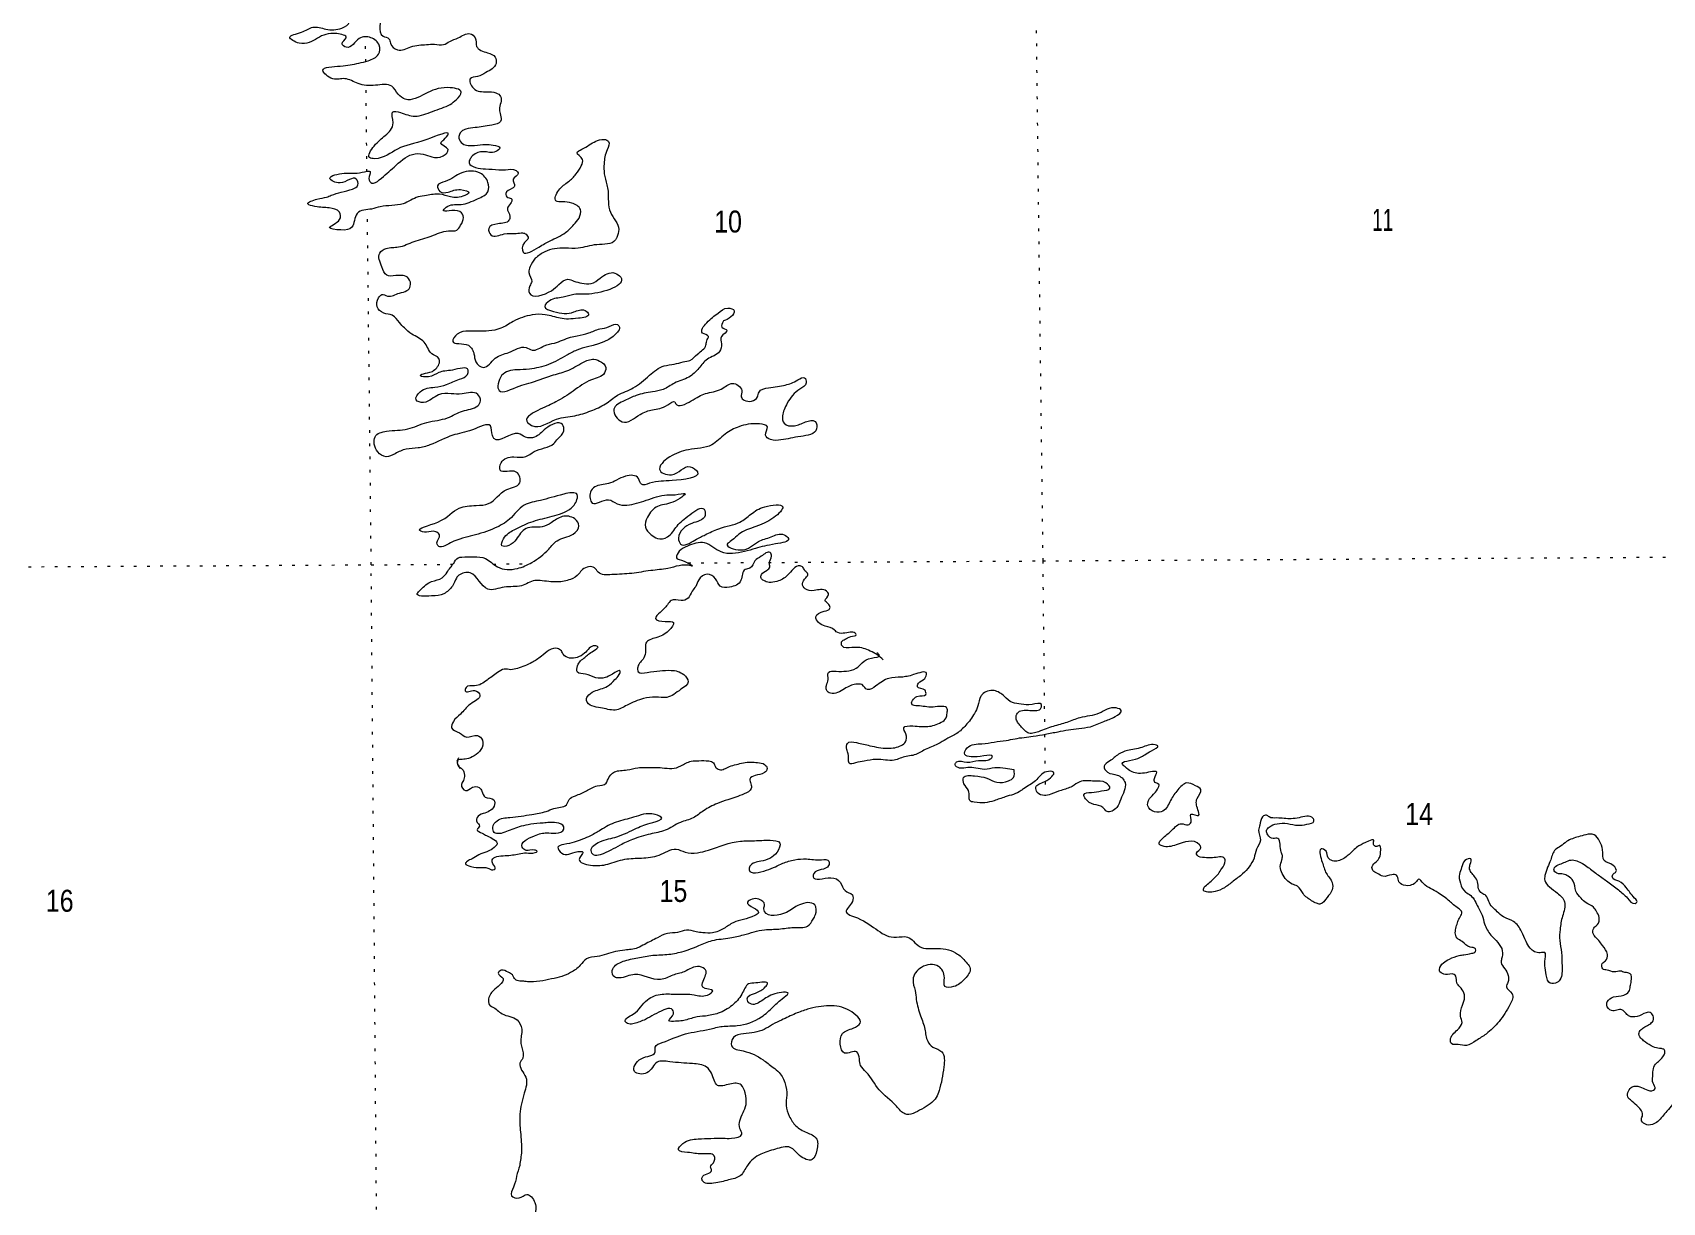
# Model space of a CAD drawing. Header units: feet. Extents: x 248627 to 501257, y -181930 to 5472.
# Drawn here: x 391072 to 404040, y -163348 to -154041 of the extents above; entities that cross this region are included whole.
import ezdxf

# ---------------------------------------------------------------- set-up
doc = ezdxf.new("R2010")
doc.units = ezdxf.units.FT
doc.header["$LTSCALE"] = 70
doc.linetypes.add('DOTTED', pattern=[1.5, 0.3, -1.2])
doc.layers.add('39', color=7, linetype='Continuous', lineweight=13)
doc.layers.add('7', color=7, linetype='DOTTED', lineweight=13)

msp = doc.modelspace()

# ---------------------------------------------------------------- linework, layer by layer
at = {"layer": '39'}
for points in [[(391892.88, -152900.08), (391784.67, -152936.05), (391686.05, -152960.11), (391529.07, -152988.13), (391438.56, -152883.36), (391430.55, -152778.67), (391340.01, -152734.29), (391217.26, -152722.08), (391084.43, -152760.2), (390951.57, -152860.72), (390840.85, -152957.24), (390691.89, -153039.63), (390544.96, -153101.89), (390506.71, -153152.18), (390558.99, -153244.84), (390472.46, -153226.63), (390345.71, -153172.15), (390158.51, -153270.61), (389888.8, -153383.07), (389623.15, -153431.12), (389494.31, -153535.67), (389534.53, -153602.15), (389719.68, -153580.19), (389912.87, -153572.33), (389854.47, -153666.89), (389635.09, -153743.17), (389472.05, -153815.48), (389250.69, -153817.27), (389131.93, -153875.53), (389210.38, -153962.18), (389196.28, -153988.33), (389087.63, -153945.95), (389083.66, -153821.13), (388958.89, -153827.04), (388870.3, -153927.61), (388787.79, -153919.47), (388765.68, -153865.1), (388620.76, -153939.44), (388602.62, -153993.77), (388632.79, -154036.08), (388709.25, -154064.34), (388755.51, -154114.72), (388685.06, -154171.01), (388558.24, -154263.49), (388365.04, -154271.35), (388246.31, -154273.24), (388216.14, -154228.92), (388314.8, -154122.32), (388393.33, -154001.61), (388433.64, -153860.73), (388590.7, -153645.48), (388717.53, -153532.88), (388854.41, -153432.36), (389003.37, -153335.87), (389150.3, -153267.58), (389254.98, -153191.18), (389365.69, -153116.81), (389458.28, -153068.58), (389512.64, -153022.34), (389486.49, -152982.05), (389408.01, -152985.99), (389490.55, -152901.52), (389641.52, -152815.11), (389824.67, -152756.91), (389975.63, -152690.63), (390046.04, -152747.07), (389961.48, -152845.63), (389798.45, -152909.89), (389711.9, -152937.98), (389589.1, -153036.51), (389550.85, -153088.81), (389508.55, -153165.27), (389653.46, -153127.16), (389806.44, -153034.71), (389945.31, -152998.61), (390156.63, -152958.56), (390317.62, -152958.73), (390532.96, -152934.79), (390702.03, -152864.5), (390871.11, -152784.14), (391044.21, -152685.67), (391114.67, -152641.45), (391185.1, -152631.46), (391293.76, -152665.79), (391452.78, -152565.29), (391599.71, -152517.13), (391718.44, -152513.22), (391806.99, -152487.14), (391819.02, -152599.89), (391802.89, -152672.34), (391923.62, -152714.74), (392002.06, -152815.48), (391989.96, -152873.85), (391963.78, -152902.01)], [(393771.17, -153059.36), (393801.04, -153052.83), (393915.75, -153042.88), (394020.39, -153049.03), (394100.87, -153091.39), (394183.35, -153141.8), (394300.08, -153129.84), (394408.76, -153099.75), (394459.08, -153065.58), (394555.71, -152995.21), (394646.29, -152942.96), (394682.5, -152971.18), (394634.17, -153039.58), (394475.15, -153138.07), (394410.75, -153160.15), (394378.53, -153212.46), (394350.32, -153282.89), (394201.38, -153333.07), (394102.77, -153347.06), (394034.35, -153346.99), (394002.15, -153338.91), (394008.21, -153294.62), (394002.19, -153250.33), (393947.86, -153248.26), (393917.65, -153294.53), (393909.58, -153358.94), (393792.83, -153411.17), (393746.53, -153459.44), (393772.67, -153511.81), (393837.07, -153503.82), (393889.39, -153497.83), (393901.45, -153528.04), (394008.12, -153510.03), (394094.65, -153512.13), (394138.91, -153548.41), (394112.73, -153586.64), (394076.48, -153657.06), (394080.48, -153707.39), (394169.03, -153689.36), (394245.53, -153633.07), (394277.75, -153586.8), (394269.72, -153524.39), (394281.83, -153451.92), (394436.8, -153405.78), (394561.59, -153355.57), (394650.16, -153309.36), (394742.75, -153257.11), (394867.53, -153225.03), (394815.18, -153303.49), (394752.77, -153357.78), (394734.64, -153389.97), (394786.96, -153398.08), (394863.45, -153347.83), (394948, -153295.57), (395024.48, -153261.42), (395123.1, -153245.42), (395155.29, -153251.49), (395167.35, -153289.75), (395090.85, -153366.17), (394998.26, -153400.3), (394893.6, -153432.41), (394778.89, -153444.37), (394688.33, -153450.32), (394593.74, -153472.37), (394539.4, -153492.45), (394470.96, -153520.56), (394454.85, -153560.81), (394491.06, -153597.08), (394563.5, -153597.16), (394674.19, -153591.23), (394678.2, -153613.38), (394609.77, -153631.43), (394557.45, -153643.45), (394527.25, -153667.58), (394593.63, -153738.11), (394619.78, -153768.33), (394595.61, -153802.53), (394551.34, -153808.53), (394515.12, -153796.41), (394495.01, -153768.21), (394470.88, -153723.89), (394446.74, -153697.7), (394366.24, -153697.61), (394279.7, -153731.75), (394237.41, -153794.12), (394239.42, -153806.2), (394110.62, -153826.2), (394007.97, -153848.24), (393925.46, -153868.29), (393859.03, -153910.5), (393834.85, -153988.99), (393860.98, -154069.54), (393907.25, -154089.72), (393919.31, -154123.95), (393975.64, -154178.37), (394082.3, -154154.31), (394207.08, -154136.32)], [(393999.57, -154675.64), (394114.27, -154705.95), (394255.15, -154667.84), (394394.03, -154611.62), (394444.36, -154573.42), (394482.62, -154515.07), (394375.97, -154478.73), (394194.84, -154528.88), (394037.85, -154570.99), (393981.52, -154530.67), (393931.24, -154468.21), (393800.44, -154460.03), (393661.59, -154445.8), (393556.96, -154407.44), (393460.37, -154407.35), (393381.91, -154340.83), (393520.78, -154306.75), (393599.27, -154296.76), (393742.16, -154264.7), (393824.69, -154212.44), (393830.76, -154141.98), (393764.38, -154081.52), (393671.8, -154087.47), (393567.13, -154157.82), (393534.94, -154129.6), (393567.16, -154083.33), (393492.72, -154049.04), (393339.76, -154085.12), (393192.84, -154125.23), (393118.4, -154076.84), (393210.99, -154038.69), (393301.56, -153998.51), (393404.19, -154012.71), (393532.98, -154004.79), (393593.38, -153954.52), (393559.19, -153892.08), (393418.33, -153871.8), (393386.14, -153863.72), (393289.55, -153849.53), (393164.77, -153875.57), (393042.01, -153881.49), (392967.56, -153861.28), (393017.91, -153766.71), (393162.82, -153736.66), (393269.5, -153684.43), (393289.63, -153650.23), (393150.79, -153627.94), (393036.08, -153643.93), (392967.67, -153617.69), (392774.46, -153663.8), (392730.2, -153613.42), (392812.72, -153585.32), (392844.94, -153539.05), (392871.14, -153460.57), (392951.67, -153382.13), (393016.06, -153380.19), (393064.33, -153442.64), (393104.59, -153428.59), (393243.5, -153293.85), (393328.05, -153223.48), (393426.67, -153189.35), (393569.57, -153141.18), (393716.5, -153086.97)], [(394207.08, -154136.32), (394269.47, -154132.36), (394341.91, -154136.46), (394392.23, -154110.34), (394458.65, -154082.22), (394553.25, -154050.11), (394593.48, -154082.36), (394605.53, -154150.82), (394692.04, -154201.23), (394752.4, -154235.52), (394760.42, -154285.85), (394679.9, -154358.25), (394611.46, -154390.39), (394555.11, -154408.45), (394579.22, -154482.96), (394687.88, -154511.25), (394758.31, -154519.38), (394796.53, -154549.61), (394786.43, -154652.28), (394794.46, -154696.57), (394796.45, -154746.9), (394726, -154777.03), (394593.18, -154797.03), (394520.73, -154809.03), (394484.5, -154827.12), (394464.35, -154881.45), (394492.5, -154923.75), (394589.09, -154937.94), (394675.63, -154929.98), (394738.01, -154936.08), (394790.32, -154958.28), (394758.11, -154986.43), (394659.51, -154988.34), (394574.97, -155018.46), (394570.95, -155022.48), (394554.84, -155044.61), (394544.76, -155076.81), (394595.06, -155113.1), (394675.55, -155125.26), (394782.2, -155131.4), (394834.52, -155131.46), (394919.04, -155137.58), (394937.14, -155161.76), (394896.87, -155208.02), (394906.91, -155262.38), (394890.81, -155278.47), (394836.45, -155320.69), (394854.55, -155352.92), (394884.73, -155365.03), (394874.66, -155401.26), (394850.49, -155437.47), (394870.59, -155503.93), (394862.53, -155534.11), (394773.97, -155562.21), (394701.51, -155600.39), (394719.6, -155650.73), (394824.24, -155642.79), (394920.84, -155638.86), (394971.15, -155634.88), (394999.32, -155644.98), (395015.41, -155675.19), (394985.21, -155711.4), (394975.11, -155787.89), (395099.9, -155747.75), (395190.48, -155697.51), (395313.26, -155631.2), (395379.7, -155568.86), (395419.97, -155516.56), (395432.07, -155448.12), (395361.66, -155397.72), (395287.2, -155387.58), (395236.9, -155379.48), (395259.07, -155294.95), (395335.57, -155226.58), (395395.97, -155168.26), (395438.25, -155099.85), (395448.34, -155049.54), (395404.09, -154995.14), (395442.34, -154969), (395553.04, -154904.69), (395619.46, -154890.67), (395655.68, -154906.81), (395643.57, -154973.23), (395619.38, -155083.93), (395621.36, -155164.46), (395641.44, -155251.05), (395651.48, -155303.4), (395653.46, -155385.94), (395669.52, -155470.51), (395735.87, -155607.47), (395719.75, -155669.86), (395709.68, -155689.98), (395560.74, -155728.08), (395413.83, -155756.12), (395309.18, -155756.01), (395148.18, -155784.03), (395071.69, -155836.3)], [(394254.27, -156737.37), (394308.63, -156668.98), (394304.63, -156632.74), (394248.29, -156596.44), (394216.11, -156550.11), (394187.96, -156503.78), (394089.38, -156439.26), (394031.04, -156390.88), (393992.82, -156348.57), (393934.49, -156290.13), (393866.08, -156271.94), (393813.78, -156221.56), (393825.88, -156151.11), (393850.04, -156124.96), (393896.32, -156137.09), (393990.91, -156113.02), (394051.29, -156092.95), (394077.47, -156058.76), (394063.41, -155996.33), (393962.8, -155974.09), (393890.35, -155972), (393852.15, -155905.53), (393834.08, -155794.79), (393884.41, -155758.6), (393983.02, -155746.62), (394107.81, -155702.46), (394244.67, -155660.32), (394381.53, -155618.18), (394447.94, -155612.21), (394478.14, -155573.99), (394500.3, -155511.6), (394472.15, -155465.27), (394341.35, -155453.06), (394375.57, -155422.9), (394482.24, -155408.92), (394613.06, -155362.74), (394695.59, -155306.46), (394695.62, -155233.99), (394633.27, -155159.44), (394486.37, -155157.27), (394355.53, -155225.59), (394295.15, -155259.75), (394313.24, -155304.06), (394377.63, -155310.17), (394478.26, -155290.14), (394544.66, -155316.37), (394512.45, -155336.47), (394397.74, -155348.44), (394311.22, -155326.2), (394206.57, -155336.16), (394140.15, -155348.18), (394021.4, -155402.41), (393838.26, -155426.38), (393769.83, -155444.43), (393707.45, -155452.42), (393655.11, -155480.55), (393612.81, -155589.22), (393524.25, -155611.28), (393435.71, -155591.06), (393514.22, -155528.73), (393514.25, -155468.33), (393431.75, -155436.04), (393319.07, -155423.85), (393262.73, -155403.66), (393335.19, -155365.48), (393411.67, -155349.45), (393447.9, -155335.4), (393528.4, -155309.31), (393618.97, -155285.24), (393661.25, -155253.07), (393647.18, -155206.76), (393518.37, -155236.82), (393437.89, -155200.51), (393552.62, -155160.36), (393693.49, -155152.45), (393757.89, -155146.47), (393747.8, -155200.82), (393771.93, -155239.09), (393830.3, -155212.98), (393949.08, -155110.43), (394096.03, -155009.92), (394180.55, -155007.99), (394248.96, -155030.21), (394339.52, -155022.25), (394377.78, -154971.95), (394321.45, -154919.56), (394343.6, -154893.41), (394379.84, -154849.15), (394208.77, -154891.26), (393975.3, -154967.52), (393794.15, -155043.84), (393753.91, -155035.75), (393790.17, -154943.18), (393878.75, -154858.71), (393941.18, -154758.12), (393937.19, -154673.56), (393999.57, -154675.64)], [(395071.69, -155836.3), (395031.41, -155902.69), (395021.33, -155948.99), (395043.43, -156021.48), (395029.33, -156055.69), (395025.28, -156114.07), (395200.37, -156094.11), (395260.76, -156043.85), (395331.21, -156003.65), (395379.5, -156017.79), (395441.88, -156033.96), (395516.34, -156038.06), (395588.8, -155993.85), (395705.54, -155953.7), (395751.81, -155985.96), (395500.2, -156120.59), (395379.46, -156124.49), (395292.92, -156146.55), (395184.24, -156174.62), (395147.99, -156218.88), (395216.4, -156259.21), (395379.4, -156263.4), (395467.95, -156251.41), (395496.11, -156281.64), (395415.6, -156313.76), (395270.71, -156313.62), (395151.99, -156285.31), (395047.35, -156287.22), (394896.39, -156339.41), (394797.76, -156393.67), (394701.16, -156413.7), (394542.18, -156415.55), (394451.61, -156439.62), (394415.36, -156497.97), (394540.12, -156528.29), (394570.29, -156560.53), (394584.36, -156596.78), (394598.42, -156659.2), (394658.78, -156705.57), (394753.39, -156631.18), (394862.08, -156584.98), (394998.94, -156546.87), (395047.23, -156567.05), (395143.84, -156532.92), (395224.34, -156510.86), (395353.15, -156464.69), (395405.48, -156452.66), (395498.06, -156430.61), (395584.61, -156398.49), (395661.09, -156380.45), (395727.5, -156364.41), (395741.58, -156384.55), (395725.46, -156424.8), (395403.42, -156567.41), (395322.91, -156607.59), (395175.97, -156681.93), (395025.03, -156718.02), (394926.42, -156723.96), (394803.64, -156770.13), (394783.47, -156888.89), (394944.47, -156852.82), (395020.95, -156830.75), (395202.1, -156768.52), (395322.85, -156732.41), (395449.66, -156666.1), (395538.22, -156640.02), (395598.58, -156662.23), (395628.75, -156692.45), (395622.69, -156748.82), (395520.04, -156803.07), (395373.1, -156893.51), (395236.22, -156977.93), (395111.42, -157038.19), (395004.73, -157132.7), (395042.95, -157166.97), (395240.18, -157116.84), (395387.1, -157088.8), (395513.9, -157050.68), (395630.64, -156994.43), (395727.26, -156926.08), (395852.06, -156867.82), (395980.89, -156767.3), (396097.64, -156692.93), (396178.14, -156678.92), (396248.59, -156660.87), (396302.93, -156648.84), (396363.32, -156598.58), (396429.76, -156528.18), (396435.81, -156493.97), (396449.91, -156457.74), (396403.64, -156431.52), (396435.87, -156349.02), (396526.46, -156272.61), (396602.95, -156232.42), (396655.26, -156254.62), (396629.08, -156302.91), (396570.71, -156335.06)], [(396570.71, -156335.06), (396556.6, -156385.38), (396596.84, -156409.58), (396552.54, -156459.86), (396552.52, -156516.23), (396538.41, -156578.62), (396441.78, -156638.92), (396373.33, -156711.32), (396294.82, -156781.7), (396180.09, -156829.9), (396089.51, -156880.14), (396004.99, -156898.18), (395874.17, -156928.24), (395783.59, -156968.41), (395697.03, -157036.77), (395763.4, -157137.5), (395906.3, -157079.26), (396004.92, -157041.11), (396125.68, -157002.98), (396182.04, -156978.88), (396188.07, -156990.97), (396312.85, -156970.96), (396427.58, -156912.69), (396552.37, -156876.58), (396640.93, -156832.38), (396687.21, -156848.53), (396715.36, -156888.83), (396711.32, -156939.15), (396733.44, -156965.34), (396840.11, -156939.28), (396852.2, -156901.04), (396928.69, -156866.9), (397061.51, -156844.89), (397162.15, -156804.72), (397214.48, -156786.66), (397228.55, -156826.94), (397176.21, -156877.21), (397077.55, -156987.84), (397051.37, -157042.16), (397039.27, -157090.47), (397051.32, -157148.86), (397133.82, -157169.08), (397222.38, -157138.97), (397298.85, -157135.02), (397310.9, -157193.41), (397184.1, -157253.68), (397027.12, -157281.71), (396942.6, -157277.59), (396904.38, -157243.33), (396918.49, -157176.91), (396856.12, -157154.7), (396691.09, -157176.68), (396582.4, -157234.95), (396475.71, -157321.41), (396290.55, -157359.48), (396143.62, -157415.7), (396093.29, -157453.89), (396061.07, -157514.26), (396155.63, -157558.64), (396304.58, -157494.37), (396362.92, -157536.71), (396161.65, -157604.95), (396073.1, -157610.9), (395980.53, -157626.91), (395916.13, -157634.9), (395894.01, -157588.57), (395789.37, -157570.35), (395654.52, -157628.6), (395545.84, -157654.66), (395511.61, -157696.9), (395525.66, -157783.48), (395654.46, -157757.44), (395722.87, -157789.72), (395801.35, -157799.86), (395954.31, -157761.77), (396119.34, -157719.66), (396185.75, -157717.71), (396262.23, -157707.72), (396167.62, -157776.07), (396044.85, -157810.17), (395964.31, -157896.66), (395948.18, -157975.16), (395994.44, -158035.6), (396044.74, -158065.85), (396123.23, -158053.85), (396199.73, -157967.36), (396302.4, -157876.87), (396415.12, -157832.69), (396423.14, -157883.03), (396316.46, -157945.33), (396248.02, -157989.55), (396211.77, -158064), (396227.85, -158110.32), (396342.57, -158078.22), (396425.09, -158036.03), (396531.77, -157987.82), (396622.34, -157961.74)], [(394422.66, -158265.52), (394458.9, -158219.26), (394487.08, -158213.25), (394581.66, -158211.33), (394676.24, -158225.52), (394770.8, -158292.05), (394929.77, -158304.29), (395044.5, -158256.09), (395179.37, -158149.52), (395245.81, -158083.16), (395372.61, -158030.94), (395418.93, -157964.56), (395386.75, -157910.17), (395286.14, -157891.95), (395199.58, -157940.18), (395127.12, -157972.31), (394998.33, -157986.28), (394919.81, -158072.76), (394861.43, -158121.02), (394807.09, -158122.98), (394819.19, -158068.64), (394903.74, -157996.25), (395036.58, -157935.99), (395187.53, -157893.86), (395338.48, -157837.65), (395398.88, -157769.26), (395404.94, -157716.92), (395298.29, -157712.79), (395113.13, -157762.93), (394984.32, -157801.05), (394867.55, -157911.66), (394748.79, -157984.01), (394575.7, -158042.22), (394398.58, -158100.42), (394295.94, -158122.46), (394289.91, -158100.31), (394310.06, -158037.92), (394279.89, -158011.72), (394205.43, -158015.67), (394153.11, -158003.54), (394296.02, -157935.24), (394467.12, -157824.69), (394601.96, -157802.68), (394700.58, -157788.69), (394845.52, -157676.1), (394948.17, -157623.86), (394920.03, -157537.26), (394793.26, -157521.03), (394799.32, -157464.67), (394901.97, -157416.46), (394996.56, -157414.54), (395062.98, -157374.34), (395219.98, -157310.08), (395252.19, -157271.86), (395298.5, -157209.5), (395288.46, -157159.16), (395155.63, -157191.24), (395067.06, -157259.6), (394994.61, -157259.52), (394936.26, -157231.28), (394743.06, -157269.33), (394730.99, -157247.18), (394714.92, -157170.66), (394572.03, -157200.71), (394415.05, -157244.85), (394233.9, -157321.16), (394139.31, -157345.23), (394044.72, -157355.2), (393956.16, -157391.34), (393885.71, -157415.43), (393819.32, -157377.11), (393791.17, -157314.68), (393797.24, -157256.3), (393887.81, -157212.1), (394056.86, -157194.16), (394209.83, -157141.97), (394374.86, -157105.9), (394493.61, -157051.66), (394614.37, -157009.51), (394636.53, -156971.28), (394614.41, -156918.92), (394489.65, -156914.76), (394403.11, -156914.68), (394302.49, -156922.63), (394183.73, -156982.9), (394123.37, -156962.71), (394155.6, -156898.32), (394272.33, -156862.2), (394366.92, -156840.15), (394469.57, -156797.98), (394531.97, -156761.81), (394538.02, -156727.59), (394413.25, -156725.45), (394304.58, -156745.47), (394222.05, -156779.61), (394157.66, -156771.5), (394254.27, -156737.37)], [(396622.34, -157961.74), (396700.83, -157935.65), (396787.39, -157873.33), (396898.1, -157813.05), (397040.98, -157813.19), (396970.51, -157899.69), (396692.74, -158032.28), (396634.36, -158082.55), (396600.14, -158110.7), (396704.76, -158157.1), (396847.67, -158090.81), (396948.31, -158052.66), (397052.96, -158036.67), (397087.16, -158066.9), (396984.51, -158109.07), (396823.5, -158145.14), (396642.37, -158185.22), (396551.81, -158173.05), (396419.03, -158100.45), (396282.17, -158126.48), (396217.76, -158166.68), (396195.6, -158219), (396257.97, -158247.24), (396318.33, -158285.56), (396310.28, -158283.53), (396127.14, -158303.48), (395990.29, -158321.46), (395839.35, -158343.45), (395680.37, -158353.36), (395571.71, -158333.12), (395543.55, -158298.87), (395448.96, -158312.86), (395418.76, -158347.06), (395352.33, -158391.28), (395247.68, -158411.3), (395110.84, -158401.1), (395068.58, -158401.06), (394961.91, -158441.21), (394825.06, -158453.15), (394694.25, -158469.13), (394553.44, -158340.14), (394464.88, -158358.17), (394444.75, -158380.3), (394412.52, -158444.69), (394344.08, -158505.01), (394245.46, -158523.03), (394132.78, -158504.8), (394158.95, -158474.63), (394247.52, -158408.28), (394332.06, -158378.17), (394370.31, -158333.92), (394420.65, -158265.52)], [(397839.38, -159029.95), (397793.11, -158991.65), (397764.95, -158975.51), (397710.62, -158949.29), (397591.9, -158933.06), (397513.42, -158920.91), (397509.41, -158888.69), (397537.59, -158866.58), (397581.87, -158846.49), (397626.15, -158830.43), (397618.11, -158820.35), (397577.86, -158812.26), (397521.51, -158820.26), (397467.18, -158808.12), (397453.1, -158794.02), (397378.66, -158763.74), (397326.35, -158735.51), (397304.23, -158689.18), (397370.66, -158644.96), (397416.95, -158620.85), (397406.9, -158590.64), (397378.74, -158558.4), (397404.93, -158512.13), (397388.84, -158483.93), (397290.23, -158479.8), (397219.8, -158465.64), (397197.69, -158425.35), (397223.87, -158379.07), (397241.99, -158348.9), (397217.85, -158322.7), (397201.77, -158294.5), (397179.63, -158284.41), (397078.98, -158358.8), (396994.44, -158407.03), (396932.05, -158415.02), (396889.8, -158400.88), (396869.68, -158380.73), (396871.71, -158352.55), (396916, -158318.37), (396938.14, -158292.22), (396934.13, -158257.99), (396952.27, -158205.67), (396940.2, -158177.47), (396869.76, -158207.6), (396819.43, -158243.78), (396779.16, -158302.13), (396742.93, -158312.15), (396708.69, -158398.69), (396618.1, -158452.95), (396543.65, -158444.82), (396505.44, -158386.4), (396439.04, -158350.1), (396372.62, -158394.32), (396348.45, -158446.64), (396320.26, -158484.86), (396288.03, -158541.2), (396231.68, -158559.26), (396153.2, -158559.18), (396123, -158593.37), (396064.61, -158653.71), (396028.37, -158701.99), (396106.84, -158726.22), (396171.23, -158734.34), (396134.98, -158798.73), (396032.33, -158854.99), (395951.81, -158899.2), (395949.77, -158957.58), (395935.66, -159015.95), (395887.34, -159088.37), (395891.34, -159126.62), (395961.78, -159130.72), (396062.4, -159118.74), (396152.96, -159114.81), (396253.56, -159149.13), (396287.75, -159205.54), (396231.38, -159265.88), (396118.66, -159330.18), (396028.1, -159328.08), (395933.51, -159340.06), (395802.69, -159392.27), (395708.09, -159430.43), (395591.38, -159412.19), (395522.96, -159398.03), (395478.71, -159355.71), (395486.77, -159323.51), (395541.12, -159281.28), (395645.78, -159241.13), (395706.18, -159188.85), (395740.4, -159148.62), (395748.47, -159120.44), (395686.07, -159144.54), (395627.7, -159172.66), (395553.24, -159174.6), (395470.75, -159144.32), (395408.37, -159128.15), (395408.39, -159077.82), (395466.78, -159011.45)], [(395466.78, -159011.45), (395535.22, -158959.17), (395571.46, -158927), (395547.31, -158918.92), (395464.78, -158979.23), (395406.41, -159011.39), (395344.02, -159017.36), (395295.73, -158989.13), (395279.65, -158960.93), (395249.47, -158940.77), (395120.65, -159003.04), (395044.16, -159053.3), (394929.43, -159099.48), (394877.1, -159109.5), (394824.78, -159105.42), (394772.45, -159131.53), (394687.9, -159193.86), (394589.28, -159238.05), (394520.85, -159252.07), (394514.8, -159278.24), (394589.26, -159276.3), (394631.51, -159312.58), (394557.02, -159382.96), (394476.49, -159463.41), (394420.12, -159521.73), (394406.01, -159572.05), (394468.37, -159612.37), (394526.72, -159646.66), (394611.25, -159632.65), (394651.48, -159670.94), (394639.37, -159745.41), (394585.02, -159795.69), (394526.65, -159819.79), (394476.33, -159823.76), (394450.17, -159831.79), (394454.18, -159857.96), (394472.28, -159896.23)], [(397674.28, -159227.07), (397621.96, -159225), (397533.4, -159261.15), (397420.69, -159297.27), (397388.5, -159271.07), (397388.52, -159234.83), (397402.63, -159188.54), (397404.66, -159132.18), (397465.04, -159122.17), (397547.55, -159120.24), (397624.03, -159098.18), (397674.36, -159053.94), (397746.82, -159017.77), (397811.22, -158995.69), (397789.1, -158975.54)], [(398881.43, -159906.72), (398813.01, -159896.59), (398728.49, -159890.46), (398645.98, -159902.46), (398577.56, -159892.32), (398513.17, -159888.23), (398448.77, -159892.19), (398412.56, -159863.97), (398424.64, -159843.85), (398505.14, -159845.95), (398599.73, -159831.95), (398692.3, -159819.96), (398710.42, -159799.85), (398642, -159795.75), (398539.37, -159801.69), (398489.06, -159785.53), (398509.21, -159731.2), (398625.94, -159699.11), (398722.54, -159685.11), (398819.14, -159673.13), (398889.58, -159659.11), (399034.49, -159639.12), (399131.09, -159623.12), (399231.72, -159603.09), (399396.74, -159577.08), (399489.32, -159563.08), (399595.99, -159520.91), (399686.57, -159482.76), (399734.89, -159434.49), (399694.65, -159414.32), (399559.8, -159456.46), (399404.83, -159492.54), (399302.18, -159528.67), (399193.5, -159560.77), (399076.76, -159602.93), (398990.22, -159610.9), (398964.07, -159590.74), (398909.76, -159526.26), (398897.7, -159496.05), (398907.78, -159455.8), (399008.41, -159433.76), (399096.97, -159411.7), (399098.99, -159387.55), (399024.53, -159387.47), (398938, -159383.36), (398869.58, -159371.21), (398803.2, -159320.81), (398722.72, -159276.44), (398626.11, -159308.55), (398618.05, -159320.63), (398593.87, -159397.1), (398567.69, -159457.47), (398497.21, -159552.02), (398426.75, -159616.37), (398386.49, -159638.47), (398261.7, -159706.79), (398163.07, -159750.98), (398076.52, -159791.16), (398022.18, -159799.16), (397927.59, -159829.26), (397786.72, -159823.08), (397690.12, -159837.07), (397619.68, -159851.09), (397569.37, -159853.05), (397565.35, -159836.94), (397561.35, -159778.56), (397551.31, -159744.33), (397555.35, -159696.01), (397627.8, -159690.05), (397734.45, -159714.31), (397877.32, -159734.59), (397983.98, -159712.55), (398018.21, -159684.4), (398020.25, -159619.98), (398004.17, -159571.65), (398076.62, -159557.63), (398195.35, -159561.78), (398302.02, -159527.66), (398340.27, -159493.48), (398348.34, -159455.24), (398350.36, -159421.01), (398237.68, -159406.81), (398110.9, -159396.61), (398070.65, -159388.52), (398108.92, -159322.13), (398179.36, -159306.09), (398173.34, -159273.87), (398112.98, -159245.63), (398121.04, -159217.45), (398171.36, -159179.25), (398185.47, -159139), (398082.83, -159148.97), (397984.22, -159169), (397885.6, -159178.97), (397782.95, -159239.26), (397714.51, -159267.37), (397674.28, -159227.07)], [(400394.35, -160840.34), (400466.83, -160775.99), (400507.09, -160733.75), (400535.28, -160691.51), (400561.47, -160631.14), (400557.45, -160615.03), (400460.86, -160606.88), (400396.47, -160604.8), (400338.11, -160586.62), (400334.1, -160568.5), (400368.32, -160528.27), (400356.26, -160502.09), (400171.12, -160503.92), (400060.43, -160511.86), (400036.29, -160497.74), (400068.51, -160447.44), (400140.99, -160383.1), (400213.45, -160334.85), (400267.78, -160342.96), (400289.93, -160322.85), (400287.94, -160260.44), (400350.32, -160268.56), (400344.3, -160224.26), (400338.31, -160135.68), (400368.52, -160063.23), (400326.27, -160032.99), (400255.85, -160010.78), (400185.39, -160065.06), (400127, -160149.56), (400066.59, -160234.05), (400000.18, -160240.02), (399945.86, -160191.65), (399951.92, -160149.38), (399992.19, -160101.1), (400022.39, -160060.87), (400032.47, -160020.62), (400002.29, -160006.5), (399998.28, -159974.28), (400016.41, -159925.98), (399919.81, -159931.93), (399811.15, -159917.72), (399764.88, -159883.45), (399742.76, -159855.25), (399799.11, -159833.16), (399883.64, -159809.09), (399974.22, -159754.82), (400024.55, -159714.61), (400004.43, -159706.54), (399897.76, -159728.57), (399783.05, -159752.62), (399712.6, -159782.74), (399642.14, -159837.03), (399597.85, -159877.25), (399626.01, -159925.59), (399702.47, -159947.81), (399764.83, -160008.27), (399758.76, -160074.7), (399730.56, -160141.1), (399698.33, -160205.49), (399621.85, -160237.63), (399587.65, -160205.38), (399515.22, -160181.15), (399450.84, -160136.79), (399436.77, -160104.57), (399497.15, -160086.51), (399577.65, -160074.51), (399644.06, -160052.44), (399611.88, -160010.13), (399521.33, -159995.94), (399404.61, -160001.87), (399344.22, -160038.04), (399257.68, -160070.17), (399173.14, -160100.28), (399122.83, -160110.29), (399066.49, -160086.08), (399054.44, -160045.8), (399126.9, -159999.57), (399195.35, -159925.16), (399141.02, -159921.07), (399052.45, -159993.46), (398961.86, -160053.76), (398937.71, -160071.86), (398810.9, -160122.06), (398722.35, -160152.16), (398649.89, -160168.2), (398565.37, -160164.09), (398529.16, -160149.96), (398525.14, -160121.77), (398519.13, -160071.43), (398482.93, -160017.04), (398478.92, -159968.72), (398567.48, -159954.72), (398664.06, -159972.94), (398744.54, -160005.23), (398837.12, -159993.24), (398877.38, -159967.11), (398881.43, -159906.72)], [(394460.24, -159811.67), (394454.2, -159829.78), (394458.2, -159874.07), (394490.39, -159900.28), (394508.48, -159948.61), (394500.41, -159990.88), (394484.3, -160023.07), (394516.48, -160071.42), (394572.84, -160045.31), (394625.16, -160047.37), (394647.28, -160075.58), (394673.42, -160123.92), (394741.83, -160144.12), (394743.82, -160196.47), (394657.27, -160254.76), (394608.96, -160286.92), (394604.92, -160313.09), (394627.04, -160355.39), (394608.91, -160383.55), (394649.15, -160409.77), (394683.35, -160429.93), (394729.63, -160452.12), (394767.85, -160490.41), (394731.61, -160534.66), (394685.31, -160558.78), (394622.92, -160582.87), (394568.57, -160615.03), (394530.32, -160635.12), (394516.23, -160651.21), (394560.49, -160675.41), (394636.96, -160683.54), (394693.31, -160687.63), (394735.56, -160701.76), (394751.66, -160693.72), (394735.58, -160653.44), (394729.56, -160623.24), (394832.2, -160589.12), (394942.89, -160575.14), (395001.25, -160567.15), (395071.69, -160565.2), (395085.78, -160555.15), (395065.66, -160545.07), (394999.25, -160547.01), (394967.06, -160520.81), (395065.71, -160430.32), (395162.31, -160408.27), (395236.77, -160410.36), (395299.17, -160378.21), (395299.18, -160360.09), (395240.83, -160327.82), (395134.17, -160329.73), (395035.56, -160339.69), (394959.08, -160355.72), (394842.35, -160397.88), (394785.99, -160413.93), (394745.75, -160403.82), (394733.69, -160365.56), (394767.92, -160311.24), (394870.57, -160285.17), (395045.66, -160261.19), (395158.36, -160237.15), (395218.74, -160215.06), (395273.08, -160203.04), (395319.37, -160184.97), (395341.53, -160142.71), (395391.85, -160112.57), (395478.4, -160074.4), (395564.95, -160034.23), (395635.39, -160012.16), (395651.51, -159979.96), (395701.84, -159923.64), (395802.47, -159907.64), (395886.99, -159889.61), (395949.38, -159887.66), (396082.2, -159889.8), (396158.66, -159895.92), (396229.11, -159875.86), (396313.64, -159837.7), (396374.02, -159833.73), (396452.5, -159835.82), (396490.73, -159851.97), (396506.81, -159884.19), (396534.98, -159904.35), (396617.5, -159880.28), (396671.84, -159864.23), (396728.19, -159850.19), (396788.57, -159844.21), (396840.89, -159848.29), (396897.23, -159864.45), (396917.34, -159894.67), (396895.19, -159928.87), (396820.72, -159950.94), (396780.46, -159981.1), (396788.49, -160017.35), (396790.49, -160055.6), (396734.12, -160097.82), (396605.31, -160143.99)], [(396605.31, -160143.99), (396520.78, -160174.1), (396410.07, -160232.37), (396327.54, -160288.66), (396226.9, -160324.79), (396106.13, -160387.08), (395987.39, -160417.16), (395844.49, -160461.3), (395747.88, -160505.49), (395588.87, -160581.83), (395536.54, -160583.79), (395516.43, -160549.55), (395584.88, -160479.16), (395721.74, -160439.03), (395878.74, -160370.74), (396007.55, -160324.57), (396078, -160290.42), (396025.69, -160262.18), (395854.63, -160284.15), (395715.76, -160322.26), (395592.97, -160384.55), (395512.46, -160430.77), (395381.63, -160480.97), (395299.12, -160501.01), (395252.82, -160521.1), (395282.99, -160569.44), (395409.77, -160557.49), (395450.02, -160561.56), (395437.93, -160587.72), (395421.82, -160619.91), (395510.35, -160664.29), (395649.21, -160656.38), (395784.05, -160618.27), (395916.87, -160608.33), (396057.75, -160584.32), (396192.6, -160538.15), (396265.04, -160560.37), (396361.63, -160566.51), (396450.19, -160544.45), (396703.78, -160474.25), (396816.47, -160470.33), (396941.24, -160466.43), (397017.71, -160488.66), (396995.54, -160561.11), (396866.71, -160633.45), (396780.16, -160673.63), (396774.11, -160701.8), (396910.96, -160705.97), (397041.79, -160649.73), (397136.38, -160621.64), (397228.95, -160615.7), (397349.69, -160621.86), (397408.05, -160631.98), (397406.02, -160668.22), (397289.28, -160730.51), (397283.23, -160756.67), (397424.09, -160764.87), (397498.53, -160801.18), (397536.74, -160867.65), (397595.09, -160901.94), (397595.06, -160954.28), (397544.72, -161034.75), (397635.26, -161085.17), (397945.1, -161238.49), (398033.65, -161236.56), (398128.2, -161311.14), (398275.09, -161327.4), (398432.04, -161371.85), (398508.48, -161446.41), (398532.61, -161486.7), (398492.33, -161567.18), (398399.73, -161631.51), (398331.31, -161629.43), (398327.32, -161560.98), (398281.07, -161470.34), (398144.23, -161478.25), (398077.77, -161574.82), (398093.84, -161663.41), (398103.87, -161733.88), (398138.02, -161864.77), (398172.19, -161969.49), (398194.28, -162066.14), (398236.53, -162112.49), (398306.94, -162148.8), (398322.99, -162269.6), (398284.68, -162458.8), (398262.52, -162513.13), (398147.77, -162605.62), (398012.92, -162643.74), (397946.54, -162583.28), (397807.74, -162452.28), (397705.17, -162311.26), (397660.92, -162258.87), (397650.88, -162206.52), (397630.78, -162150.13), (397532.17, -162160.1), (397497.99, -162089.6)], [(402269.62, -161514.63), (402267.61, -161494.49), (402297.82, -161442.18), (402346.13, -161412.03), (402424.63, -161383.93), (402460.85, -161377.92), (402523.24, -161365.91), (402553.43, -161351.85), (402553.44, -161331.71), (402511.19, -161317.58), (402446.81, -161273.23), (402406.57, -161245), (402392.51, -161202.71), (402400.58, -161156.42), (402412.67, -161114.15), (402430.8, -161075.92), (402444.9, -161037.68), (402416.74, -161009.47), (402346.33, -160951.02), (402255.8, -160884.49), (402195.44, -160850.21), (402139.11, -160811.9), (402100.89, -160777.64), (402076.73, -160801.77), (402032.45, -160825.89), (401966.04, -160817.77), (401939.89, -160787.54), (401925.82, -160745.25), (401887.59, -160741.19), (401817.15, -160753.2), (401772.89, -160731.01), (401736.68, -160706.81), (401730.65, -160674.59), (401762.87, -160638.39), (401789.04, -160604.19), (401799.13, -160543.81), (401791.09, -160509.58), (401766.94, -160515.59), (401740.79, -160499.46), (401744.83, -160465.24), (401702.56, -160475.26), (401626.08, -160511.42), (401587.83, -160539.57), (401533.47, -160591.86), (401448.94, -160632.03), (401404.67, -160625.95), (401380.53, -160605.79), (401364.45, -160553.44), (401324.21, -160535.28), (401316.14, -160579.56), (401334.22, -160641.98), (401366.39, -160730.6), (401412.64, -160803.12), (401412.62, -160861.5), (401372.34, -160921.85), (401315.97, -160974.14), (401287.8, -160968.07), (401249.57, -160947.9), (401181.18, -160891.46), (401136.93, -160833.04), (401094.68, -160814.87), (401016.23, -160732.26), (401000.15, -160675.87), (401012.25, -160623.54), (401016.29, -160589.32), (401008.25, -160561.13), (400998.22, -160498.71), (400980.12, -160452.39), (400943.9, -160452.35), (400901.65, -160424.13), (400891.61, -160389.89), (400911.74, -160361.73), (400974.14, -160335.62), (401056.65, -160333.69), (401141.16, -160347.87), (401211.6, -160339.89), (401267.96, -160313.77), (401259.92, -160291.62), (401149.24, -160287.48), (401030.5, -160293.4), (400972.14, -160289.32), (400911.78, -160281.2), (400889.65, -160267.09), (400859.45, -160279.14), (400837.29, -160345.55), (400827.21, -160385.8), (400841.26, -160466.34), (400811.05, -160538.79), (400790.89, -160609.23), (400752.63, -160677.63), (400700.28, -160733.95), (400625.8, -160792.26), (400555.34, -160844.53), (400482.88, -160874.65), (400424.52, -160878.62), (400390.32, -160866.51), (400394.35, -160840.34)], [(403529.7, -160742.84), (403606.15, -160797.28), (403690.64, -160861.78), (403763.06, -160928.29), (403823.42, -160968.61), (403837.51, -160960.58), (403819.41, -160926.33), (403753.04, -160843.73), (403694.7, -160793.34), (403642.39, -160761.08), (403650.45, -160732.9), (403670.58, -160718.83), (403648.47, -160666.46), (403578.05, -160628.14), (403564, -160541.56), (403539.88, -160473.09), (403497.64, -160422.72), (403431.23, -160422.65), (403372.87, -160438.7), (403278.27, -160476.85), (403229.95, -160515.05), (403189.7, -160541.19), (403151.43, -160621.67), (403127.25, -160682.04), (403105.09, -160748.46), (403105.07, -160786.71), (403141.27, -160837.07), (403205.65, -160887.46), (403261.96, -160957.98), (403245.82, -161070.7), (403225.65, -161177.38), (403223.6, -161263.94), (403237.64, -161358.58), (403241.62, -161467.29), (403225.48, -161575.98), (403189.24, -161604.13), (403136.92, -161596.03), (403120.84, -161557.76), (403106.79, -161481.25), (403106.82, -161410.79), (403104.83, -161360.45), (403068.6, -161362.43), (402988.12, -161324.1), (402955.95, -161271.73), (402919.76, -161193.18), (402855.39, -161112.58), (402776.93, -161076.27), (402726.63, -161035.95), (402658.25, -160953.35), (402636.13, -160907.02), (402603.94, -160888.87), (402577.79, -160852.61), (402569.77, -160798.24), (402545.64, -160755.94), (402519.49, -160723.71), (402505.42, -160687.46), (402511.47, -160657.26), (402515.51, -160614.99), (402469.22, -160629.04), (402443.04, -160683.37), (402424.9, -160735.69), (402432.92, -160808.17), (402473.14, -160878.67), (402515.39, -160906.9), (402573.71, -160999.56), (402605.88, -161062), (402625.97, -161132.48), (402676.25, -161221.11), (402730.56, -161279.55), (402766.75, -161346.02), (402760.69, -161410.44), (402756.65, -161438.62), (402786.81, -161488.98), (402810.92, -161597.71), (402798.83, -161631.92), (402845.09, -161688.34), (402828.95, -161770.86), (402786.66, -161845.3), (402740.35, -161907.67), (402637.68, -162008.22), (402559.17, -162060.48), (402480.67, -162098.65), (402414.26, -162092.55), (402361.94, -162084.44), (402353.91, -162056.25), (402410.29, -161973.77), (402446.54, -161917.44), (402434.48, -161865.08), (402450.62, -161778.53), (402466.75, -161716.14), (402460.72, -161679.9), (402428.55, -161633.56), (402404.41, -161599.31), (402396.38, -161548.98), (402382.3, -161534.87), (402313.88, -161534.8), (402269.62, -161514.63)], [(404410.6, -161985.85), (404390.46, -162022.07), (404398.47, -162124.75), (404402.48, -162156.96), (404424.56, -162283.81), (404424.55, -162322.06), (404390.33, -162350.21), (404340, -162386.4), (404283.64, -162424.59), (404271.55, -162444.71), (404281.59, -162501.09), (404263.47, -162531.27), (404217.19, -162515.12), (404154.8, -162523.11), (404120.57, -162569.37), (404076.28, -162621.67), (404040.03, -162665.92), (403961.52, -162728.25), (403901.15, -162724.17), (403873, -162687.9), (403883.07, -162651.67), (403869, -162611.4), (403836.82, -162577.14), (403786.53, -162532.8), (403764.4, -162508.62), (403770.46, -162462.32), (403800.66, -162428.13), (403861.03, -162428.19), (403911.33, -162450.39), (403969.69, -162454.47), (403981.77, -162442.41), (403965.69, -162400.11), (403963.7, -162345.76), (403965.73, -162297.44), (403985.88, -162247.13), (404016.08, -162218.98), (404050.3, -162180.76), (404060.38, -162154.6), (404054.35, -162132.45), (404046.3, -162128.42), (404018.13, -162122.35), (403967.82, -162110.22), (403905.46, -162071.91), (403877.29, -162049.73), (403853.16, -162007.43), (403871.29, -161973.23), (403901.48, -161951.11), (403939.73, -161929.01), (403965.9, -161902.86), (403965.92, -161864.61), (403943.79, -161838.42), (403875.36, -161854.46), (403802.91, -161872.5), (403778.76, -161866.44), (403752.61, -161846.28), (403718.41, -161816.05), (403635.9, -161822), (403597.69, -161777.68), (403601.72, -161753.52), (403652.05, -161713.31), (403732.55, -161699.3), (403772.81, -161671.16), (403784.9, -161628.89), (403792.97, -161586.62), (403782.93, -161528.23), (403742.69, -161518.12), (403706.47, -161508.02), (403658.17, -161514.01), (403599.82, -161499.86), (403565.61, -161489.76), (403561.6, -161447.48), (403587.77, -161425.36), (403603.89, -161375.05), (403563.68, -161304.55), (403533.51, -161264.26), (403489.26, -161207.84), (403487.25, -161199.79), (403501.35, -161157.53), (403523.5, -161137.42), (403537.61, -161081.06), (403515.49, -161032.72), (403491.36, -160998.48), (403433.01, -160964.19), (403392.78, -160927.92), (403352.56, -160871.51), (403330.46, -160790.96), (403290.22, -160752.67), (403252, -160736.52), (403199.68, -160728.42), (403177.55, -160702.23), (403181.58, -160684.11), (403223.86, -160657.98), (403266.12, -160639.91), (403314.43, -160623.85), (403358.7, -160629.93), (403449.23, -160682.37), (403529.7, -160742.84)], [(395948.53, -161892.76), (395857.96, -161924.88), (395815.69, -161926.85), (395787.53, -161908.7), (395849.94, -161850.38), (395910.33, -161794.08), (395964.69, -161735.75), (396081.43, -161691.58), (396198.15, -161691.7), (396334.99, -161695.86), (396441.65, -161697.98), (396483.92, -161663.8), (396405.45, -161635.54), (396407.48, -161587.22), (396427.64, -161498.66), (396379.36, -161472.45), (396256.58, -161512.58), (396166.02, -161540.68), (396069.41, -161574.8), (395862.15, -161534.33), (395739.38, -161562.39), (395701.15, -161554.3), (395685.07, -161501.94), (395755.53, -161435.58), (395872.26, -161405.5), (395991, -161383.47), (396119.8, -161375.55), (396238.54, -161353.53), (396373.39, -161305.35), (396480.07, -161265.19), (396620.94, -161243.19), (396729.62, -161219.14), (396896.67, -161179.05), (397009.36, -161173.12), (397130.11, -161161.16), (397238.79, -161149.19), (397283.08, -161094.88), (397301.21, -161058.66), (397295.21, -160980.15), (397174.46, -160980.02), (397069.79, -161040.31), (396896.73, -161034.1), (396890.7, -161011.95), (396896.75, -160979.74), (396850.49, -160935.41), (396798.16, -160935.35), (396759.92, -160959.47), (396808.2, -161003.81), (396848.43, -161042.1), (396818.23, -161066.23), (396647.16, -161122.43), (396572.68, -161168.65), (396482.1, -161202.79), (396405.63, -161202.71), (396351.3, -161194.6), (396274.84, -161182.45), (396204.4, -161200.49), (396123.9, -161208.46), (396043.39, -161242.61), (395942.74, -161294.85), (395886.39, -161322.97), (395783.75, -161340.99), (395709.28, -161352.99), (395564.37, -161391.1), (395479.84, -161409.13), (395429.51, -161461.42), (395353.02, -161519.73), (395282.57, -161549.85), (395202.07, -161569.9), (395107.48, -161587.92), (395008.87, -161591.85), (394970.63, -161587.79), (394928.37, -161583.72), (394902.22, -161559.53), (394890.16, -161537.38), (394855.96, -161517.21), (394801.63, -161501.05), (394777.47, -161523.17), (394815.69, -161567.5), (394789.51, -161617.8), (394739.18, -161662.04), (394698.9, -161740.51), (394712.96, -161782.8), (394729.06, -161790.87), (394807.52, -161847.32), (394928.24, -161895.76), (394964.43, -161970.28), (394956.34, -162072.94), (394964.37, -162115.23), (394972.39, -162199.79), (394950.23, -162240.03), (394996.47, -162352.81), (394984.34, -162479.63), (394950.06, -162646.69), (394954.02, -162789.63), (394962.01, -162942.63), (394947.87, -163053.34)], [(397497.99, -162089.6), (397516.13, -162005.07), (397602.69, -161960.86), (397657.04, -161922.67), (397572.56, -161821.93), (397411.58, -161783.51), (397238.51, -161811.52), (397143.91, -161845.65), (397031.19, -161897.88), (396960.74, -161932.03), (396892.31, -161972.23), (396729.29, -162006.28), (396648.78, -162036.4), (396634.66, -162102.82), (396727.22, -162143.18), (396884.15, -162213.8), (396964.62, -162274.27), (397012.9, -162314.58), (397061.16, -162405.22), (397073.2, -162493.82), (397067.13, -162578.36), (397093.25, -162660.93), (397145.54, -162739.49), (397232.05, -162791.92), (397308.5, -162838.3), (397312.49, -162932.93), (397274.22, -163007.37), (397175.63, -162975.06), (397101.2, -162910.57), (396982.46, -162924.54), (396865.72, -162964.69), (396761.04, -163053.16), (396702.65, -163135.64), (396610.06, -163169.77), (396491.32, -163195.82), (396400.77, -163173.58), (396398.77, -163149.42), (396441.04, -163121.28), (396475.26, -163093.13), (396467.23, -163066.95), (396489.38, -163032.75), (396495.44, -162978.4), (396398.85, -162962.2), (396282.13, -162950), (396211.71, -162929.8), (396245.94, -162879.51), (396368.71, -162843.39), (396567.94, -162837.56), (396632.34, -162837.62), (396714.86, -162805.49), (396700.79, -162759.18), (396698.81, -162698.78), (396749.17, -162569.99), (396741.16, -162477.38), (396711, -162412.92), (396620.45, -162406.79), (396521.84, -162416.76), (396473.58, -162320.08), (396435.37, -162271.73), (396322.68, -162243.43), (396141.57, -162229.15), (396040.95, -162233.08), (395960.42, -162317.55), (395861.82, -162305.37), (395914.18, -162204.77), (396024.89, -162150.52), (396026.92, -162112.27), (396081.27, -162076.09), (396266.44, -162007.83), (396457.63, -161969.77), (396560.27, -161947.73), (396679.01, -161941.81), (396872.22, -161871.55), (396962.82, -161795.14), (397035.29, -161728.78), (397083.61, -161684.54), (396978.96, -161688.46), (396870.27, -161746.73), (396781.71, -161766.77), (396757.58, -161728.5), (396824.01, -161682.26), (396902.51, -161634.03), (396920.63, -161607.87), (396828.07, -161601.74), (396769.7, -161609.73), (396715.34, -161690.21), (396638.83, -161780.72), (396528.12, -161843.02), (396425.48, -161865.06), (396338.94, -161877.05), (396242.33, -161903.12), (396188, -161907.09), (396135.68, -161903.01), (396171.92, -161846.68), (396155.84, -161808.42), (396095.46, -161816.41), (395948.53, -161892.76)], [(394947.87, -163053.34), (394923.69, -163139.88), (394899.5, -163226.43), (394883.37, -163294.86), (394943.74, -163313.04), (395004.12, -163284.91), (395068.49, -163349.4), (395060.4, -163458.1), (395036.21, -163538.6), (395114.67, -163599.08), (395156.91, -163653.47), (395221.29, -163689.78), (395350.1, -163653.67), (395440.64, -163687.98), (395333.93, -163814.71), (395257.46, -163808.59), (395162.88, -163816.55), (395084.37, -163872.84), (394979.71, -163900.91), (394931.42, -163898.85), (394834.81, -163932.98), (394708, -163989.22), (394569.11, -164073.63), (394476.52, -164127.89), (394337.64, -164180.09), (394142.41, -164254.38), (394080.01, -164280.49), (394088.04, -164332.84), (394085.99, -164419.41), (394249.01, -164371.26), (394414.07, -164282.84), (394575.08, -164242.74), (394730.07, -164140.23), (394854.87, -164067.88), (394987.73, -163979.44), (395082.33, -163939.27), (395199.06, -163899.12), (395285.6, -163895.18), (395305.69, -163959.62), (395229.18, -164052.15), (395114.45, -164128.54), (394971.53, -164216.97), (394852.77, -164271.21), (394717.92, -164315.36), (394649.49, -164351.53), (394591.12, -164375.63), (394655.5, -164413.94), (394828.59, -164357.75), (395126.45, -164281.55), (395233.13, -164239.38), (395361.94, -164191.19), (395474.65, -164161.11), (395565.21, -164163.22), (395661.79, -164189.48), (395728.19, -164201.63), (395774.46, -164241.94), (395758.33, -164314.4), (395661.69, -164437.1), (395583.17, -164513.52), (395514.72, -164577.87), (395452.32, -164606), (395383.9, -164607.94), (395313.47, -164601.83), (395307.44, -164585.72), (395385.96, -164511.31), (395448.36, -164457.02), (395508.77, -164378.57), (395549.04, -164326.26), (395526.92, -164279.94), (395418.24, -164306), (395347.77, -164402.56), (395297.42, -164497.13), (395255.14, -164529.3), (395202.82, -164539.31), (395180.69, -164523.18), (395122.32, -164535.2), (395029.74, -164559.27), (395005.6, -164537.1), (394915.02, -164585.32), (394824.45, -164631.53), (394707.71, -164663.63), (394625.21, -164659.52), (394526.6, -164667.47), (394462.19, -164703.64), (394558.77, -164719.84), (394601.03, -164735.99), (394534.58, -164820.48), (394536.58, -164846.65), (394669.4, -164840.75), (394757.97, -164796.55), (394872.7, -164744.32), (395001.5, -164726.33), (395069.92, -164722.37), (395210.8, -164698.36), (395325.51, -164686.39), (395456.33, -164640.22), (395631.42, -164616.24)]]:
    msp.add_spline(points, degree=3, dxfattribs=at)
at = {"layer": '7'}
for p, q in [((393723.4, -154273.66), (393721.25, -154074.68)), ((393732.85, -155149.01), (393725.29, -154448.72)), ((394737.33, -158269.33), (395024.1, -158267.67)), ((396287.84, -158260.38), (396801.37, -158257.41)), ((399124.53, -159625.51), (399127.9, -159935.96)), ((399128.62, -160002.58), (399129.69, -160100.87))]:
    msp.add_line(p, q, dxfattribs=at)
for points in [[(398938.73, -134007.51), (398951.64, -136763.54), (398977.56, -142070.24), (399005.49, -147378.97), (399043.4, -152868.89), (399109.54, -158244.08), (399124.14, -159589.52)], [(393850.42, -167177.47), (393810.63, -163613.87), (393766.62, -158274.93), (393736.04, -155443.52)], [(396928.08, -158256.68), (399109.54, -158244.08), (404510.82, -158211.28), (406897.98, -158177.73)], [(375595.89, -158390.25), (377693.61, -158325.14), (383042.55, -158318.46), (388413.64, -158305.76), (393766.62, -158274.93), (394413.88, -158271.19)]]:
    msp.add_lwpolyline(points, dxfattribs=at)

# ---------------------------------------------------------------- texts
for s, width, p in [('10', 0.85, (396495.36, -155631.59)), ('11', 0.65, (401730.12, -155618.22)), ('14', 0.85, (401993.57, -160344.67)), ('15', 0.85, (396060.53, -160957.47)), ('16', 0.85, (391177.3, -161035.55))]:
    msp.add_text(s, height=175, dxfattribs=dict(at, width=width)).set_placement(p)

doc.saveas('drawing.dxf')
